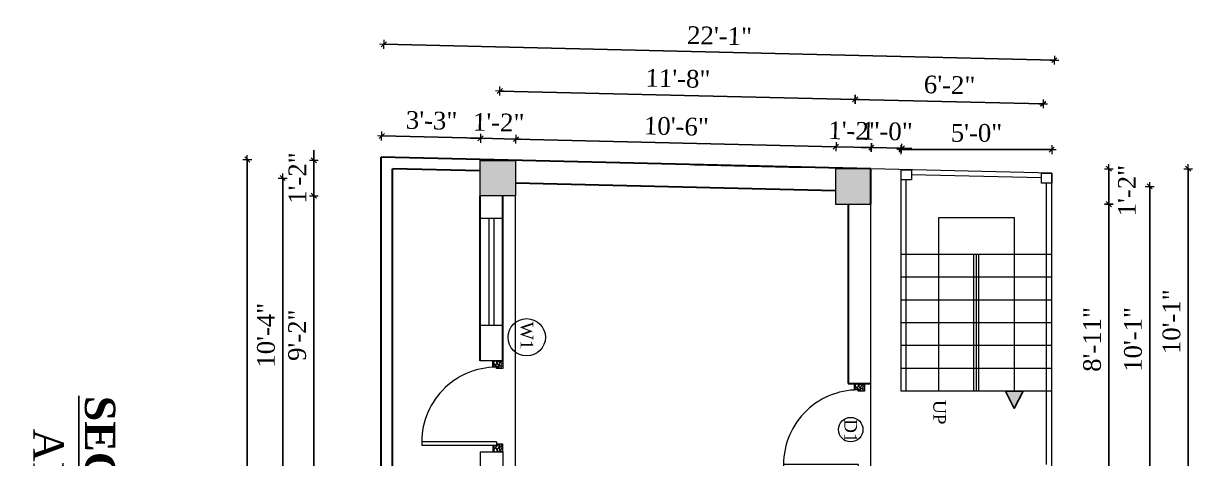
# Model space of a CAD drawing. Header units: inches. Extents: x 151827 to 346502, y -56182 to -23217.
# Drawn here: x 164324.6 to 164786.2, y -25126.9 to -24954.9 of the extents above; entities that cross this region are included whole.
import ezdxf

# ---------------------------------------------------------------- set-up
doc = ezdxf.new("R2010")
doc.units = ezdxf.units.IN
doc.header["$LTSCALE"] = 5
doc.header["$MEASUREMENT"] = 0
for name, color, linetype, lineweight in [('A-WALL', 7, 'Continuous', 9), ('Dimension', 7, 'Continuous', 18), ('DOOR', 62, 'Continuous', 0), ('Dw', 2, 'Continuous', 18)]:
    doc.layers.add(name, color=color, linetype=linetype, lineweight=lineweight)
doc.layers.add('dim line', color=7, linetype='Continuous', lineweight=15, true_color=0xfab2b2)
doc.layers.add('TEXT', color=6, linetype='Continuous')
doc.layers.add('WALL', color=7, linetype='Continuous')
doc.styles.add('ordinary', font='times.ttf')
doc.dimstyles.new('Copy of 96', dxfattribs={"dimtxt": 7, "dimasz": 4, "dimexe": 0.5, "dimexo": 0.5, "dimgap": 3, "dimtad": 1, "dimdec": 1, "dimzin": 11, "dimdsep": 46, "dimlunit": 4, "dimtxsty": 'ordinary', "dimblk": 'OBLIQUE', "dimcen": 0.09, "dimse1": 1, "dimse2": 1, "dimclrt": 6, "dimazin": 0, "dimtfac": 1, "dimtdec": 1, "dimtix": 1, "dimtmove": 2, "dimatfit": 3, "dimldrblk": 'leader', "dimfxl": 0.5, "dimfxlon": 1, "dimtolj": 1, "dimtzin": 0, "dimarcsym": 0})

# ---------------------------------------------------------------- blocks, each defined once
blk = doc.blocks.new('A$C27B36B59')
at = {"layer": 'DOOR'}
for p, q in [((0, 4), (0, 0)), ((2.5, 4), (0, 4)), ((0, 0), (3, 0)), ((2.5, 2.5), (2.5, 4)), ((3, 2.5), (2.5, 2.5)), ((3, 0), (3, 2.5))]:
    blk.add_line(p, q, dxfattribs=at)
for centre, radius, start, end in [((-1.4, -0.54), 4.75, 22.1411, 72.838), ((1.34, 2.09), 1.64, 45.138, 144.8948), ((2.21, 0.3), 2.49, 83.3149, 152.658), ((0.13, 0.37), 2.05, 349.4875, 93.6805), ((1.96, -0.47), 2.01, 58.7447, 166.495), ((-0.06, 0.32), 1.13, 343.542, 86.947), ((2.08, -0.4), 1.17, 38.2816, 160.1519)]:
    blk.add_arc(centre, radius, start, end, dxfattribs=at)
blk = doc.blocks.new('D2')
at = {"layer": 'DOOR'}
for p, q in [((74473.95, 24047.59), (74473.95, 24018.09)), ((74473.95, 24047.59), (74475.45, 24047.59)), ((74475.45, 24047.59), (74475.45, 24018.13))]:
    blk.add_line(p, q, dxfattribs=at)
blk.add_arc((74473.95, 24047.59), 29.5, 180, 272.9146, dxfattribs=at)
at = {"layer": 'DOOR', "xscale": -1, "rotation": 180}
blk.add_blockref('A$C27B36B59', (74441.95, 24050.09), dxfattribs=at)
at = {"layer": 'DOOR', "rotation": 180}
blk.add_blockref('A$C27B36B59', (74477.95, 24050.09), dxfattribs=at)
blk = doc.blocks.new('oblique')
at = {"color": 0, "lineweight": -2}
blk.add_line((0.25, 0.25), (-0.25, -0.25), dxfattribs=at)
at = {"layer": 'dim line', "lineweight": 9}
for p, q in [((-0.4375, 0), (0.4375, 0)), ((0, 0.4375), (0, -0.4375))]:
    blk.add_line(p, q, dxfattribs=at)
blk = doc.blocks.new('*D1903')
at = {"layer": 'A-WALL', "color": 0, "lineweight": -2, "ltscale": 50, "transparency": 16777216}
blk.add_line((164753.07, -25012.33), (164753.07, -25026.33), dxfattribs=at)
at = {"layer": 'Defpoints', "color": 0, "ltscale": 50, "transparency": 16777216}
for p in [(164659.13, -25012.33), (164659.13, -25026.33), (164753.07, -25026.33)]:
    blk.add_point(p, dxfattribs=at)
at = {"layer": 'A-WALL', "color": 0, "lineweight": -2, "ltscale": 50, "transparency": 16777216, "xscale": 4, "yscale": 4, "zscale": 4}
for p, rotation in [((164753.07, -25012.33), 90), ((164753.07, -25026.33), 270)]:
    blk.add_blockref('oblique', p, dxfattribs=dict(at, rotation=rotation))
at = {"layer": 'A-WALL', "color": 6, "ltscale": 50, "transparency": 16777216, "insert": (164760.21, -25020.98), "char_height": 7, "attachment_point": 5, "rotation": 90, "style": 'ordinary'}
blk.add_mtext('\\A1;1\'-2"', dxfattribs=at)
blk = doc.blocks.new('_OBLIQUE')
at = {"color": 0, "linetype": 'ByBlock'}
blk.add_line((-0.5, -0.5), (0.5, 0.5), dxfattribs=at)
blk = doc.blocks.new('leader')
at = {"layer": 'Dimension'}
for p, q in [((0, -4.33), (0, 4.33)), ((-4.42, 0), (4.42, 0))]:
    blk.add_line(p, q, dxfattribs=at)
blk = doc.blocks.new('*D1904')
at = {"layer": 'A-WALL', "color": 0, "lineweight": -2, "ltscale": 5, "transparency": 16777216}
blk.add_line((164753.07, -25026.33), (164753.07, -25133.22), dxfattribs=at)
at = {"layer": 'Defpoints', "color": 0, "ltscale": 5, "transparency": 16777216}
for p in [(164659.13, -25026.33), (164730.51, -25133.22), (164753.07, -25133.22)]:
    blk.add_point(p, dxfattribs=at)
at = {"layer": 'A-WALL', "color": 0, "lineweight": -2, "ltscale": 5, "transparency": 16777216, "xscale": 4, "yscale": 4, "zscale": 4}
for p, rotation in [((164753.07, -25026.33), 90), ((164753.07, -25133.22), 270)]:
    blk.add_blockref('oblique', p, dxfattribs=dict(at, rotation=rotation))
at = {"layer": 'A-WALL', "color": 6, "ltscale": 5, "transparency": 16777216, "insert": (164746.51, -25079.77), "char_height": 7, "attachment_point": 5, "rotation": 90, "style": 'ordinary'}
blk.add_mtext('\\A1;8\'-11"', dxfattribs=at)
blk = doc.blocks.new('*D1911')
at = {"layer": 'A-WALL', "color": 0, "lineweight": -2, "ltscale": 5, "transparency": 16777216}
blk.add_line((164769.2, -25019.33), (164769.2, -25140.22), dxfattribs=at)
at = {"layer": 'Defpoints', "color": 0, "ltscale": 5, "transparency": 16777216}
for p in [(164652.13, -25019.33), (164652.13, -25140.22), (164769.2, -25140.22)]:
    blk.add_point(p, dxfattribs=at)
at = {"layer": 'A-WALL', "color": 0, "lineweight": -2, "ltscale": 5, "transparency": 16777216, "xscale": 4, "yscale": 4, "zscale": 4}
for p, rotation in [((164769.2, -25019.33), 90), ((164769.2, -25140.22), 270)]:
    blk.add_blockref('oblique', p, dxfattribs=dict(at, rotation=rotation))
at = {"layer": 'A-WALL', "color": 6, "ltscale": 5, "transparency": 16777216, "insert": (164762.64, -25079.77), "char_height": 7, "attachment_point": 5, "rotation": 90, "style": 'ordinary'}
blk.add_mtext('\\A1;10\'-1"', dxfattribs=at)
blk = doc.blocks.new('*D1914')
at = {"layer": 'A-WALL', "color": 0, "lineweight": -2, "ltscale": 5, "transparency": 16777216}
blk.add_line((164784.4, -25012.33), (164784.4, -25133.22), dxfattribs=at)
at = {"layer": 'Defpoints', "color": 0, "ltscale": 5, "transparency": 16777216}
for p in [(164659.13, -25012.33), (164730.51, -25133.22), (164784.4, -25133.22)]:
    blk.add_point(p, dxfattribs=at)
at = {"layer": 'A-WALL', "color": 0, "lineweight": -2, "ltscale": 5, "transparency": 16777216, "xscale": 4, "yscale": 4, "zscale": 4}
for p, rotation in [((164784.4, -25012.33), 90), ((164784.4, -25133.22), 270)]:
    blk.add_blockref('oblique', p, dxfattribs=dict(at, rotation=rotation))
at = {"layer": 'A-WALL', "color": 6, "ltscale": 5, "transparency": 16777216, "insert": (164777.84, -25072.77), "char_height": 7, "attachment_point": 5, "rotation": 90, "style": 'ordinary'}
blk.add_mtext('\\A1;10\'-1"', dxfattribs=at)
blk = doc.blocks.new('*D1918')
at = {"layer": 'A-WALL', "color": 0, "lineweight": -2, "ltscale": 50, "transparency": 16777216}
for p, q in [((164439.24, -25009.01), (164439.24, -25005.01)), ((164439.24, -25009.01), (164439.24, -25023.01)), ((164439.24, -25023.01), (164439.24, -25027.01))]:
    blk.add_line(p, q, dxfattribs=at)
at = {"layer": 'Defpoints', "color": 0, "ltscale": 50, "transparency": 16777216}
for p in [(164504.85, -25009.01), (164439.24, -25023.01), (164504.85, -25023.01)]:
    blk.add_point(p, dxfattribs=at)
at = {"layer": 'A-WALL', "color": 0, "lineweight": -2, "ltscale": 50, "transparency": 16777216, "xscale": 4, "yscale": 4, "zscale": 4}
for p, rotation in [((164439.24, -25009.01), 270), ((164439.24, -25023.01), 90)]:
    blk.add_blockref('oblique', p, dxfattribs=dict(at, rotation=rotation))
at = {"layer": 'A-WALL', "color": 6, "ltscale": 50, "transparency": 16777216, "insert": (164432.74, -25016.01), "char_height": 7, "attachment_point": 5, "rotation": 90, "style": 'ordinary'}
blk.add_mtext('\\A1;1\'-2"', dxfattribs=at)
blk = doc.blocks.new('*D1919')
at = {"layer": 'A-WALL', "color": 0, "lineweight": -2, "ltscale": 5, "transparency": 16777216}
blk.add_line((164439.24, -25023.01), (164439.24, -25133.22), dxfattribs=at)
at = {"layer": 'Defpoints', "color": 0, "ltscale": 5, "transparency": 16777216}
for p in [(164504.85, -25023.01), (164439.24, -25133.22), (164504.85, -25133.22)]:
    blk.add_point(p, dxfattribs=at)
at = {"layer": 'A-WALL', "color": 0, "lineweight": -2, "ltscale": 5, "transparency": 16777216, "xscale": 4, "yscale": 4, "zscale": 4}
for p, rotation in [((164439.24, -25023.01), 90), ((164439.24, -25133.22), 270)]:
    blk.add_blockref('oblique', p, dxfattribs=dict(at, rotation=rotation))
at = {"layer": 'A-WALL', "color": 6, "ltscale": 5, "transparency": 16777216, "insert": (164432.67, -25078.11), "char_height": 7, "attachment_point": 5, "rotation": 90, "style": 'ordinary'}
blk.add_mtext('\\A1;9\'-2"', dxfattribs=at)
blk = doc.blocks.new('*D1928')
at = {"layer": 'A-WALL', "color": 0, "lineweight": -2, "ltscale": 5, "transparency": 16777216}
blk.add_line((164426.93, -25016.01), (164426.93, -25140.22), dxfattribs=at)
at = {"layer": 'Defpoints', "color": 0, "ltscale": 5, "transparency": 16777216}
for p in [(164511.85, -25016.01), (164426.93, -25140.22), (164511.85, -25140.22)]:
    blk.add_point(p, dxfattribs=at)
at = {"layer": 'A-WALL', "color": 0, "lineweight": -2, "ltscale": 5, "transparency": 16777216, "xscale": 4, "yscale": 4, "zscale": 4}
for p, rotation in [((164426.93, -25016.01), 90), ((164426.93, -25140.22), 270)]:
    blk.add_blockref('oblique', p, dxfattribs=dict(at, rotation=rotation))
at = {"layer": 'A-WALL', "color": 6, "ltscale": 5, "transparency": 16777216, "insert": (164420.37, -25078.11), "char_height": 7, "attachment_point": 5, "rotation": 90, "style": 'ordinary'}
blk.add_mtext('\\A1;10\'-4"', dxfattribs=at)
blk = doc.blocks.new('*D1932')
at = {"layer": 'A-WALL', "color": 0, "lineweight": -2, "ltscale": 5, "transparency": 16777216}
blk.add_line((164412.94, -25375.47), (164412.94, -25008.67), dxfattribs=at)
at = {"layer": 'Defpoints', "color": 0, "ltscale": 5, "transparency": 16777216}
for p in [(164412.94, -25008.67), (164504.85, -25008.67), (164504.85, -25375.47)]:
    blk.add_point(p, dxfattribs=at)
at = {"layer": 'A-WALL', "color": 0, "lineweight": -2, "ltscale": 5, "transparency": 16777216, "xscale": 4, "yscale": 4, "zscale": 4}
for p, rotation in [((164412.94, -25008.67), 90), ((164412.94, -25375.47), 270)]:
    blk.add_blockref('oblique', p, dxfattribs=dict(at, rotation=rotation))
at = {"layer": 'A-WALL', "color": 6, "ltscale": 5, "transparency": 16777216, "insert": (164406.37, -25192.07), "char_height": 7, "attachment_point": 5, "rotation": 90, "style": 'ordinary'}
blk.add_mtext('\\A1;30\'-7"', dxfattribs=at)
blk = doc.blocks.new('*D1934')
at = {"layer": 'A-WALL', "color": 0, "lineweight": -2, "ltscale": 5, "transparency": 16777216}
blk.add_line((164730.51, -25004.77), (164671.13, -25004.77), dxfattribs=at)
at = {"layer": 'Defpoints', "color": 0, "ltscale": 5, "transparency": 16777216}
for p in [(164671.13, -25004.77), (164671.13, -25012.61), (164730.51, -25014.02)]:
    blk.add_point(p, dxfattribs=at)
at = {"layer": 'A-WALL', "color": 0, "lineweight": -2, "ltscale": 5, "transparency": 16777216, "xscale": 4, "yscale": 4, "zscale": 4, "rotation": 180}
blk.add_blockref('oblique', (164671.13, -25004.77), dxfattribs=at)
at = {"layer": 'A-WALL', "color": 0, "lineweight": -2, "ltscale": 5, "transparency": 16777216, "xscale": 4, "yscale": 4, "zscale": 4}
blk.add_blockref('oblique', (164730.51, -25004.77), dxfattribs=at)
at = {"layer": 'A-WALL', "color": 6, "ltscale": 5, "transparency": 16777216, "insert": (164700.82, -24998.21), "char_height": 7, "attachment_point": 5, "style": 'ordinary'}
blk.add_mtext('\\A1;5\'-0"', dxfattribs=at)
blk = doc.blocks.new('*D2100')
at = {"layer": 'A-WALL', "color": 0, "lineweight": -2, "ltscale": 50, "transparency": 16777216}
for p, q in [((164505.05, -25000.31), (164501.05, -25000.21)), ((164505.05, -25000.31), (164519.05, -25000.64)), ((164519.05, -25000.64), (164523.04, -25000.73))]:
    blk.add_line(p, q, dxfattribs=at)
at = {"layer": 'Defpoints', "color": 0, "ltscale": 50, "transparency": 16777216}
for p in [(164519.05, -25000.64), (164504.85, -25008.67), (164518.85, -25009.01)]:
    blk.add_point(p, dxfattribs=at)
at = {"layer": 'A-WALL', "color": 0, "lineweight": -2, "ltscale": 50, "transparency": 16777216, "xscale": 4, "yscale": 4, "zscale": 4}
for p, rotation in [((164505.05, -25000.31), 358.6423816929457), ((164519.05, -25000.64), 178.6423816929457)]:
    blk.add_blockref('oblique', p, dxfattribs=dict(at, rotation=rotation))
at = {"layer": 'A-WALL', "color": 6, "ltscale": 50, "transparency": 16777216, "insert": (164512.2, -24993.98), "char_height": 7, "attachment_point": 5, "rotation": 358.6424, "style": 'ordinary'}
blk.add_mtext('\\A1;1\'-2"', dxfattribs=at)
blk = doc.blocks.new('*D2101')
at = {"layer": 'A-WALL', "color": 0, "lineweight": -2, "ltscale": 5, "transparency": 16777216}
blk.add_line((164519.05, -25000.64), (164645.34, -25003.63), dxfattribs=at)
at = {"layer": 'Defpoints', "color": 0, "ltscale": 5, "transparency": 16777216}
for p in [(164645.34, -25003.63), (164518.85, -25009.01), (164645.13, -25012.33)]:
    blk.add_point(p, dxfattribs=at)
at = {"layer": 'A-WALL', "color": 0, "lineweight": -2, "ltscale": 5, "transparency": 16777216, "xscale": 4, "yscale": 4, "zscale": 4}
for p, rotation in [((164519.05, -25000.64), 178.6423816933724), ((164645.34, -25003.63), 358.6423816933724)]:
    blk.add_blockref('oblique', p, dxfattribs=dict(at, rotation=rotation))
at = {"layer": 'A-WALL', "color": 6, "ltscale": 5, "transparency": 16777216, "insert": (164582.35, -24995.58), "char_height": 7, "attachment_point": 5, "rotation": 358.6424, "style": 'ordinary'}
blk.add_mtext('\\A1;10\'-6"', dxfattribs=at)
blk = doc.blocks.new('*D2102')
at = {"layer": 'A-WALL', "color": 0, "lineweight": -2, "ltscale": 5, "transparency": 16777216}
for p, q in [((164645.34, -25003.63), (164641.34, -25003.54)), ((164645.34, -25003.63), (164659.33, -25003.96)), ((164659.33, -25003.96), (164663.33, -25004.06))]:
    blk.add_line(p, q, dxfattribs=at)
at = {"layer": 'Defpoints', "color": 0, "ltscale": 5, "transparency": 16777216}
for p in [(164659.33, -25003.96), (164645.13, -25012.33), (164659.13, -25012.33)]:
    blk.add_point(p, dxfattribs=at)
at = {"layer": 'A-WALL', "color": 0, "lineweight": -2, "ltscale": 5, "transparency": 16777216, "xscale": 4, "yscale": 4, "zscale": 4}
for p, rotation in [((164645.34, -25003.63), 358.6423816933724), ((164659.33, -25003.96), 178.6423816933724)]:
    blk.add_blockref('oblique', p, dxfattribs=dict(at, rotation=rotation))
at = {"layer": 'A-WALL', "color": 6, "ltscale": 5, "transparency": 16777216, "insert": (164652.49, -24997.3), "char_height": 7, "attachment_point": 5, "rotation": 358.6424, "style": 'ordinary'}
blk.add_mtext('\\A1;1\'-2"', dxfattribs=at)
blk = doc.blocks.new('*D1935')
at = {"layer": 'A-WALL', "color": 0, "lineweight": -2, "ltscale": 5, "transparency": 16777216}
blk.add_line((164512.66, -24981.61), (164652.95, -24984.93), dxfattribs=at)
at = {"layer": 'Defpoints', "color": 0, "ltscale": 5, "transparency": 16777216}
for p in [(164652.95, -24984.93), (164511.85, -25016.01), (164652.13, -25019.33)]:
    blk.add_point(p, dxfattribs=at)
at = {"layer": 'A-WALL', "color": 0, "lineweight": -2, "ltscale": 5, "transparency": 16777216, "xscale": 4, "yscale": 4, "zscale": 4}
for p, rotation in [((164512.66, -24981.61), 178.6423816929977), ((164652.95, -24984.93), 358.6423816929977)]:
    blk.add_blockref('oblique', p, dxfattribs=dict(at, rotation=rotation))
at = {"layer": 'A-WALL', "color": 6, "ltscale": 5, "transparency": 16777216, "insert": (164582.96, -24976.71), "char_height": 7, "attachment_point": 5, "rotation": 358.6424, "style": 'ordinary'}
blk.add_mtext('\\A1;11\'-8"', dxfattribs=at)
blk = doc.blocks.new('*D1936')
at = {"layer": 'A-WALL', "color": 0, "lineweight": -2, "ltscale": 5, "transparency": 16777216}
for p, q in [((164659.33, -25003.96), (164655.33, -25003.87)), ((164659.33, -25003.96), (164671.33, -25004.25)), ((164671.33, -25004.25), (164675.33, -25004.34))]:
    blk.add_line(p, q, dxfattribs=at)
at = {"layer": 'Defpoints', "color": 0, "ltscale": 5, "transparency": 16777216}
for p in [(164671.33, -25004.25), (164659.13, -25012.33), (164671.13, -25012.61)]:
    blk.add_point(p, dxfattribs=at)
at = {"layer": 'A-WALL', "color": 0, "lineweight": -2, "ltscale": 5, "transparency": 16777216, "xscale": 4, "yscale": 4, "zscale": 4}
for p, rotation in [((164659.33, -25003.96), 358.6423816933724), ((164671.33, -25004.25), 178.6423816933724)]:
    blk.add_blockref('oblique', p, dxfattribs=dict(at, rotation=rotation))
at = {"layer": 'A-WALL', "color": 6, "ltscale": 5, "transparency": 16777216, "insert": (164665.48, -24997.55), "char_height": 7, "attachment_point": 5, "rotation": 358.6424, "style": 'ordinary'}
blk.add_mtext('\\A1;1\'-0"', dxfattribs=at)
blk = doc.blocks.new('*D2103')
at = {"layer": 'A-WALL', "color": 0, "lineweight": -2, "ltscale": 5, "transparency": 16777216}
blk.add_line((164505.05, -25000.31), (164466.05, -24999.38), dxfattribs=at)
at = {"layer": 'Defpoints', "color": 0, "ltscale": 5, "transparency": 16777216}
for p in [(164466.05, -24999.38), (164465.85, -25007.75), (164504.85, -25008.67)]:
    blk.add_point(p, dxfattribs=at)
at = {"layer": 'A-WALL', "color": 0, "lineweight": -2, "ltscale": 5, "transparency": 16777216, "xscale": 4, "yscale": 4, "zscale": 4}
for p, rotation in [((164466.05, -24999.38), 178.6423816933724), ((164505.05, -25000.31), 358.6423816933724)]:
    blk.add_blockref('oblique', p, dxfattribs=dict(at, rotation=rotation))
at = {"layer": 'A-WALL', "color": 6, "ltscale": 5, "transparency": 16777216, "insert": (164485.7, -24993.29), "char_height": 7, "attachment_point": 5, "rotation": 358.6424, "style": 'ordinary'}
blk.add_mtext('\\A1;3\'-3"', dxfattribs=at)
blk = doc.blocks.new('*D1937')
at = {"layer": 'A-WALL', "color": 0, "lineweight": -2, "ltscale": 5, "transparency": 16777216}
blk.add_line((164652.95, -24984.93), (164727.15, -24986.69), dxfattribs=at)
at = {"layer": 'Defpoints', "color": 0, "ltscale": 5, "transparency": 16777216}
for p in [(164727.15, -24986.69), (164652.13, -25019.33), (164723.51, -25140.22)]:
    blk.add_point(p, dxfattribs=at)
at = {"layer": 'A-WALL', "color": 0, "lineweight": -2, "ltscale": 5, "transparency": 16777216, "xscale": 4, "yscale": 4, "zscale": 4}
for p, rotation in [((164652.95, -24984.93), 178.6423816933724), ((164727.15, -24986.69), 358.6423816933724)]:
    blk.add_blockref('oblique', p, dxfattribs=dict(at, rotation=rotation))
at = {"layer": 'A-WALL', "color": 6, "ltscale": 5, "transparency": 16777216, "insert": (164690.2, -24979.25), "char_height": 7, "attachment_point": 5, "rotation": 358.6424, "style": 'ordinary'}
blk.add_mtext('\\A1;6\'-2"', dxfattribs=at)
blk = doc.blocks.new('*D1938')
at = {"layer": 'A-WALL', "color": 0, "lineweight": -2, "ltscale": 5, "transparency": 16777216}
blk.add_line((164466.9, -24963.15), (164731.57, -24969.42), dxfattribs=at)
at = {"layer": 'Defpoints', "color": 0, "ltscale": 5, "transparency": 16777216}
for p in [(164731.57, -24969.42), (164465.85, -25007.75), (164730.51, -25014.02)]:
    blk.add_point(p, dxfattribs=at)
at = {"layer": 'A-WALL', "color": 0, "lineweight": -2, "ltscale": 5, "transparency": 16777216, "xscale": 4, "yscale": 4, "zscale": 4}
for p, rotation in [((164466.9, -24963.15), 178.6423816933724), ((164731.57, -24969.42), 358.6423816933724)]:
    blk.add_blockref('oblique', p, dxfattribs=dict(at, rotation=rotation))
at = {"layer": 'A-WALL', "color": 6, "ltscale": 5, "transparency": 16777216, "insert": (164599.39, -24959.79), "char_height": 7, "attachment_point": 5, "rotation": 358.6424, "style": 'ordinary'}
blk.add_mtext('\\A1;22\'-1"', dxfattribs=at)

msp = doc.modelspace()

# ---------------------------------------------------------------- hatches: boundary and pattern name
at = {"ltscale": 5}
msp.add_hatch(color=256, dxfattribs=at).paths.add_polyline_path([(164712.24, -25100.22), (164719.25, -25100.22), (164715.67, -25107.1)])
at = {"layer": 'WALL', "linetype": 'ByBlock', "ltscale": 5, "true_color": 0xf8991e}
h = msp.add_hatch(color=30, dxfattribs=at)
h.dxf.hatch_style = 1
h.paths.add_polyline_path([(164518.85, -25009.01), (164504.85, -25009.01), (164504.85, -25023.01), (164518.85, -25023.01)])
h = msp.add_hatch(color=30, dxfattribs=at)
h.dxf.hatch_style = 1
h.paths.add_polyline_path([(164645.13, -25012.33), (164645.13, -25026.33), (164659.13, -25026.33), (164659.13, -25012.33)])

# ---------------------------------------------------------------- linework, layer by layer
at = {"ltscale": 5}
for p, q in [((164715.67, -25107.1, -72.71), (164712.24, -25100.22, -72.71)), ((164712.24, -25100.22, -72.71), (164719.25, -25100.22, -72.71)), ((164719.25, -25100.22, -72.71), (164715.67, -25107.1, -72.71))]:
    msp.add_line(p, q, dxfattribs=at)
at = {"layer": 'A-WALL', "lineweight": 30}
for p, q in [((164465.85, -25147.22, -72.71), (164465.85, -25007.75, -72.71)), ((164504.85, -25008.67, -72.71), (164465.85, -25007.75, -72.71)), ((164470.35, -25142.72, -72.71), (164470.35, -25012.36, -72.71)), ((164504.85, -25013.18, -72.71), (164470.35, -25012.36, -72.71)), ((164659.13, -25012.33, -72.71), (164504.85, -25008.67, -72.71)), ((164589.2, -25010.67, -72.71), (164632.19, -25011.69, -72.71)), ((164659.13, -25026.33, -72.71), (164659.13, -25012.33, -72.71)), ((164645.13, -25021, -72.71), (164518.85, -25018.01, -72.71)), ((164504.85, -25088.22, -72.71), (164504.85, -25023.01, -72.71)), ((164513.85, -25088.22, -72.71), (164513.85, -25023.01, -72.71)), ((164650.13, -25026.33, -72.71), (164650.13, -25097.22, -72.71)), ((164650.13, -25097.22, -72.71), (164659.13, -25097.22, -72.71))]:
    msp.add_line(p, q, dxfattribs=at)
at = {"layer": 'A-WALL', "ltscale": 5}
for p, q in [((164504.85, -25009.01, -72.71), (164504.85, -25008.67, -72.71)), ((164730.51, -25014.02, -72.71), (164659.13, -25012.33, -72.71)), ((164659.13, -25133.22, -72.71), (164659.13, -25012.33, -72.71)), ((164671.13, -25100.22, -72.71), (164671.13, -25012.61, -72.71)), ((164673.13, -25100.22, -72.71), (164673.13, -25016.71, -72.71)), ((164726.51, -25015.93, -72.71), (164675.13, -25014.71, -72.71)), ((164730.51, -25133.22, -72.71), (164730.51, -25014.02, -72.71)), ((164728.51, -25129.22, -72.71), (164728.51, -25018.02, -72.71)), ((164518.85, -25133.22, -72.71), (164518.85, -25023.01, -72.71)), ((164513.85, -25032.01, -72.71), (164504.85, -25032.01, -72.71)), ((164685.98, -25100.22, -72.71), (164685.98, -25031.6, -72.71)), ((164685.98, -25031.6, -72.71), (164715.67, -25031.6, -72.71)), ((164715.67, -25031.6, -72.71), (164715.67, -25100.22, -72.71)), ((164730.51, -25046.22, -72.71), (164671.13, -25046.22, -72.71)), ((164699.82, -25100.22, -72.71), (164699.82, -25046.22, -72.71)), ((164700.82, -25100.22, -72.71), (164700.82, -25046.22, -72.71)), ((164701.82, -25100.22, -72.71), (164701.82, -25046.22, -72.71)), ((164730.51, -25055.22, -72.71), (164671.13, -25055.22, -72.71)), ((164730.51, -25064.22, -72.71), (164671.13, -25064.22, -72.71)), ((164513.85, -25074.22, -72.71), (164504.85, -25074.22, -72.71)), ((164730.51, -25073.22, -72.71), (164671.13, -25073.22, -72.71)), ((164730.51, -25082.22, -72.71), (164671.13, -25082.22, -72.71)), ((164513.85, -25088.22, -72.71), (164504.85, -25088.22, -72.71)), ((164730.51, -25091.22, -72.71), (164671.13, -25091.22, -72.71)), ((164700.82, -25100.22, -72.71), (164671.13, -25100.22, -72.71)), ((164730.51, -25100.22, -72.71), (164700.82, -25100.22, -72.71)), ((164504.85, -25124.22, -72.71), (164504.85, -25133.22, -72.71)), ((164504.85, -25124.22, -72.71), (164513.85, -25124.22, -72.71)), ((164513.85, -25124.22, -72.71), (164513.85, -25133.22, -72.71))]:
    msp.add_line(p, q, dxfattribs=at)
at = {"layer": 'A-WALL', "ltscale": 5, "elevation": -72.71}
for points in [[(164518.85, -25009.01), (164518.85, -25023.01), (164504.85, -25023.01), (164504.85, -25009.01)], [(164645.13, -25012.33), (164645.13, -25026.33), (164659.13, -25026.33), (164659.13, -25012.33)], [(164675.13, -25012.71), (164675.13, -25016.71), (164671.13, -25016.71), (164671.13, -25012.71)], [(164730.51, -25014.02), (164730.51, -25018.02), (164726.51, -25018.02), (164726.51, -25014.02)]]:
    msp.add_lwpolyline(points, close=True, dxfattribs=at)
at = {"layer": 'A-WALL', "ltscale": 5}
for centre, radius in [((164523.27, -25078.93, -72.71), 7.38), ((164651.18, -25115.4, -72.71), 4.82)]:
    msp.add_circle(centre, radius, dxfattribs=at)
at = {"layer": 'Dw', "color": 3}
for p, q in [((164508.35, -25032.01, -72.71), (164508.35, -25074.22, -72.71)), ((164510.35, -25032.01, -72.71), (164510.35, -25074.22, -72.71))]:
    msp.add_line(p, q, dxfattribs=at)

# ---------------------------------------------------------------- block references
at = {"layer": 'WALL', "color": 2, "linetype": 'ByBlock', "rotation": 270}
for p in [(140463.76, 49353.73, -72.71), (140606.54, 49344.73, -72.71)]:
    msp.add_blockref('D2', p, dxfattribs=at)

# ---------------------------------------------------------------- texts
at = {"layer": 'TEXT', "style": 'ordinary'}
for s, p in [('W1', (164520.82, -25072.81, -72.71)), ('UP', (164683.79, -25103.72, -72.71)), ('D1', (164648.69, -25111.27, -72.71))]:
    msp.add_text(s, height=5, rotation=270, dxfattribs=at).set_placement(p)
at = {"layer": 'TEXT', "char_height": 12, "width": 219.8151, "attachment_point": 8, "rotation": 270, "style": 'ordinary'}
for s, insert in [('{\\fTimes New Roman|b1|i0|c0|p18;\\LSECOND FLOOR PLAN}', (164348.69, -25201.22, -72.71)), ('AREA = 319.56 sq. ft.', (164324.57, -25196.91, -72.71))]:
    msp.add_mtext(s, dxfattribs=dict(at, insert=insert))

# ---------------------------------------------------------------- dimensions: what is measured, and where the dimension line sits
at = {"layer": 'A-WALL', "ltscale": 5}
for base, p1, p2, angle, picture, middle in [((164731.57, -24969.42, -72.71), (164465.85, -25007.75, -72.71), (164730.51, -25014.02, -72.71), 178.6424, '*D1938', (164599.39, -24959.79, -72.71)), ((164727.15, -24986.69, -72.71), (164652.13, -25019.33, -72.71), (164723.51, -25140.22, -72.71), 178.6424, '*D1937', (164690.2, -24979.25, -72.71)), ((164466.05, -24999.38, -72.71), (164504.85, -25008.67, -72.71), (164465.85, -25007.75, -72.71), 178.6424, '*D2103', (164485.7, -24993.29, -72.71)), ((164645.34, -25003.63, -72.71), (164518.85, -25009.01, -72.71), (164645.13, -25012.33, -72.71), 178.6424, '*D2101', (164582.35, -24995.58, -72.71)), ((164659.33, -25003.96, -72.71), (164645.13, -25012.33, -72.71), (164659.13, -25012.33, -72.71), 178.6424, '*D2102', (164652.49, -24997.3, -72.71)), ((164671.33, -25004.25, -72.71), (164659.13, -25012.33, -72.71), (164671.13, -25012.61, -72.71), 178.6424, '*D1936', (164665.48, -24997.55, -72.71)), ((164412.94, -25008.67, -72.71), (164504.85, -25375.47, -72.71), (164504.85, -25008.67, -72.71), 270, '*D1932', (164406.37, -25192.07, -72.71)), ((164784.4, -25133.22, -72.71), (164659.13, -25012.33, -72.71), (164730.51, -25133.22, -72.71), 270, '*D1914', (164777.84, -25072.77, -72.71)), ((164426.93, -25140.22, -72.71), (164511.85, -25016.01, -72.71), (164511.85, -25140.22, -72.71), 270, '*D1928', (164420.37, -25078.11, -72.71)), ((164769.2, -25140.22, -72.71), (164652.13, -25019.33, -72.71), (164652.13, -25140.22, -72.71), 270, '*D1911', (164762.64, -25079.77, -72.71)), ((164439.24, -25133.22, -72.71), (164504.85, -25023.01, -72.71), (164504.85, -25133.22, -72.71), 270, '*D1919', (164432.67, -25078.11, -72.71)), ((164753.07, -25133.22, -72.71), (164659.13, -25026.33, -72.71), (164730.51, -25133.22, -72.71), 270, '*D1904', (164746.51, -25079.77, -72.71))]:
    dim = msp.add_linear_dim(base=base, p1=p1, p2=p2, angle=angle, dimstyle='Copy of 96', override={"dimdec": 0, "dimblk": 'oblique', "dimtdec": 0, "dimarcsym": 1}, dxfattribs=at)
    dim.commit()
    dim.dimension.update_dxf_attribs({"geometry": picture, "text_midpoint": middle})
dim = msp.add_aligned_dim(p1=(164511.85, -25016.01, -72.71), p2=(164652.13, -25019.33, -72.71), distance=34.41, dimstyle='Copy of 96', override={"dimdec": 0, "dimblk": 'oblique', "dimtdec": 0, "dimarcsym": 1}, dxfattribs=at)
dim.commit()
dim.dimension.update_dxf_attribs({"geometry": '*D1935', "text_midpoint": (164582.96, -24976.71, -72.71)})
at = {"layer": 'A-WALL', "ltscale": 50}
dim = msp.add_aligned_dim(p1=(164504.85, -25008.67, -72.71), p2=(164518.85, -25009.01, -72.71), distance=8.37, dimstyle='Copy of 96', override={"dimdec": 0, "dimblk": 'oblique', "dimtdec": 0, "dimarcsym": 1}, dxfattribs=at)
dim.commit()
dim.dimension.update_dxf_attribs({"geometry": '*D2100', "text_midpoint": (164512.2, -24993.98, -72.71)})
at = {"layer": 'A-WALL', "ltscale": 5}
dim = msp.add_linear_dim(base=(164671.13, -25004.77, -72.71), p1=(164730.51, -25014.02, -72.71), p2=(164671.13, -25012.61, -72.71), text='5\'-0"', dimstyle='Copy of 96', override={"dimdec": 0, "dimblk": 'oblique', "dimtdec": 0, "dimarcsym": 1}, dxfattribs=at)
dim.commit()
dim.dimension.update_dxf_attribs({"geometry": '*D1934', "text_midpoint": (164700.82, -24998.21, -72.71)})
at = {"layer": 'A-WALL', "ltscale": 50}
dim = msp.add_linear_dim(base=(164439.24, -25023.01, -72.71), p1=(164504.85, -25009.01, -72.71), p2=(164504.85, -25023.01, -72.71), angle=270, dimstyle='Copy of 96', override={"dimdec": 0, "dimblk": 'oblique', "dimtdec": 0, "dimarcsym": 1}, dxfattribs=at)
dim.commit()
dim.dimension.update_dxf_attribs({"geometry": '*D1918', "text_midpoint": (164432.74, -25016.01, -72.71)})
dim = msp.add_linear_dim(base=(164753.07, -25026.33, -72.71), p1=(164659.13, -25012.33, -72.71), p2=(164659.13, -25026.33, -72.71), angle=270, dimstyle='Copy of 96', override={"dimdec": 0, "dimblk": 'oblique', "dimtdec": 0, "dimarcsym": 1}, dxfattribs=at)
dim.commit()
dim.dimension.update_dxf_attribs({"geometry": '*D1903', "text_midpoint": (164760.21, -25020.98, -72.71), "dimtype": 160})

doc.saveas('drawing.dxf')
